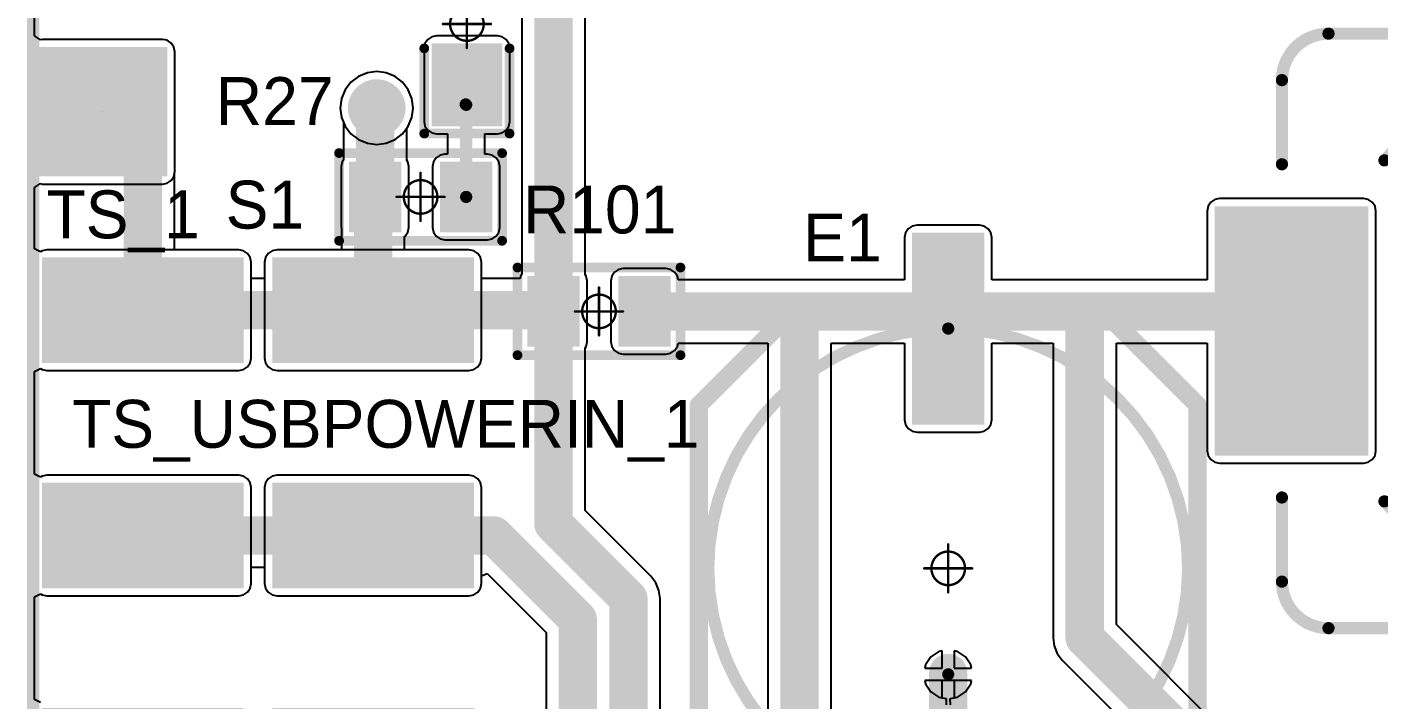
# Model space of a CAD drawing. Header units: millimetres. Extents: x 0.99 to 9.85, y 0.8 to 4.18.
# Drawn here: x 0.995 to 2.105, y 1.712 to 2.265 of the extents above; entities that cross this region are included whole.
import ezdxf

# ---------------------------------------------------------------- set-up
doc = ezdxf.new("R2010")
doc.units = ezdxf.units.MM
doc.header["$MEASUREMENT"] = 0
for name, color, linetype in [('BottomLayer', 5, 'Continuous'), ('BottomSolder', 6, 'Continuous'), ('Mechanical1', 6, 'Continuous'), ('Mechanical15', 56, 'Continuous'), ('MultiLayer', 9, 'Continuous'), ('PadHoleLayer', 156, 'Continuous'), ('TopLayer', 1, 'Continuous'), ('TopOverlay', 2, 'Continuous'), ('TopPaste', 8, 'Continuous'), ('TopSolder', 216, 'Continuous'), ('ViaHoleLayer', 16, 'Continuous')]:
    doc.layers.add(name, color=color, linetype=linetype)

# ---------------------------------------------------------------- blocks, each defined once
blk = doc.blocks.new('LED_0805G_25')
at = {"layer": 'Mechanical15'}
for points, const_width in [([(0.0138, 0, 1), (-0.0138, 0, 1)], 0.00197), ([(-0.0005, 0.0197, 1), (0.0005, 0.0197, 1)], 0.000984), ([(-0.0202, 0, 1), (-0.0192, 0, 1)], 0.000984), ([(-0.0143, 0, 1), (-0.0133, 0, 1)], 0.000984), ([(0.0133, 0, 1), (0.0143, 0, 1)], 0.000984), ([(0.0192, 0, 1), (0.0202, 0, 1)], 0.000984), ([(-0.0005, -0.0197, 1), (0.0005, -0.0197, 1)], 0.000984)]:
    blk.add_lwpolyline(points, format="xyb", close=True, dxfattribs=dict(at, const_width=const_width))
at = {"layer": 'Mechanical15', "const_width": 0.00197}
for points in [[(0, 0.0197), (0, -0.0197)], [(-0.0197, 0), (0.0197, 0)]]:
    blk.add_lwpolyline(points, dxfattribs=at)
at = {"layer": 'TopLayer', "const_width": 0.05}
blk.add_lwpolyline([(0.055, 0), (0.045, 0)], dxfattribs=at)
at = {"layer": 'TopLayer', "const_width": 0.025}
for points in [[(0.0325, 0, 1), (0.0575, 0, 1)], [(0.0425, 0, 1), (0.0675, 0, 1)]]:
    blk.add_lwpolyline(points, format="xyb", close=True, dxfattribs=at)
at = {"layer": 'TopLayer'}
blk.add_solid([(-0.08, -0.025), (-0.02, -0.025), (-0.08, 0.025), (-0.02, 0.025)], dxfattribs=at)
at = {"layer": 'TopOverlay', "const_width": 0.008}
for points in [[(-0.09, 0.035), (-0.09, -0.035)], [(-0.09, 0.035), (-0.02, 0.035)], [(0.02, 0.035), (0.105, 0.035)], [(0.09, 0.035), (0.09, -0.035)], [(0.105, 0.035), (0.105, -0.035)], [(-0.09, -0.035), (-0.02, -0.035)], [(0.02, -0.035), (0.105, -0.035)]]:
    blk.add_lwpolyline(points, dxfattribs=at)
at = {"layer": 'TopOverlay', "const_width": 0.004}
for points in [[(-0.092, 0.035, 1), (-0.088, 0.035, 1)], [(-0.092, 0.035, 1), (-0.088, 0.035, 1)], [(-0.022, 0.035, 1), (-0.018, 0.035, 1)], [(0.018, 0.035, 1), (0.022, 0.035, 1)], [(0.088, 0.035, 1), (0.092, 0.035, 1)], [(0.103, 0.035, 1), (0.107, 0.035, 1)], [(0.103, 0.035, 1), (0.107, 0.035, 1)], [(-0.092, -0.035, 1), (-0.088, -0.035, 1)], [(-0.092, -0.035, 1), (-0.088, -0.035, 1)], [(-0.022, -0.035, 1), (-0.018, -0.035, 1)], [(0.018, -0.035, 1), (0.022, -0.035, 1)], [(0.088, -0.035, 1), (0.092, -0.035, 1)], [(0.103, -0.035, 1), (0.107, -0.035, 1)], [(0.103, -0.035, 1), (0.107, -0.035, 1)]]:
    blk.add_lwpolyline(points, format="xyb", close=True, dxfattribs=at)
at = {"layer": 'TopPaste', "const_width": 0.05}
blk.add_lwpolyline([(0.055, 0), (0.045, 0)], dxfattribs=at)
at = {"layer": 'TopPaste', "const_width": 0.025}
for points in [[(0.0325, 0, 1), (0.0575, 0, 1)], [(0.0425, 0, 1), (0.0675, 0, 1)]]:
    blk.add_lwpolyline(points, format="xyb", close=True, dxfattribs=at)
at = {"layer": 'TopPaste'}
blk.add_solid([(-0.08, -0.025), (-0.02, -0.025), (-0.08, 0.025), (-0.02, 0.025)], dxfattribs=at)
at = {"layer": 'TopSolder', "const_width": 0.058}
blk.add_lwpolyline([(0.055, 0), (0.045, 0)], dxfattribs=at)
at = {"layer": 'TopSolder', "const_width": 0.029}
for points in [[(0.0305, 0, 1), (0.0595, 0, 1)], [(0.0405, 0, 1), (0.0695, 0, 1)]]:
    blk.add_lwpolyline(points, format="xyb", close=True, dxfattribs=at)
at = {"layer": 'TopSolder'}
blk.add_solid([(-0.084, -0.029), (-0.016, -0.029), (-0.084, 0.029), (-0.016, 0.029)], dxfattribs=at)
blk = doc.blocks.new('CT_10_8___C_26')
at = {"layer": 'Mechanical15'}
for points, const_width in [([(0.0138, 0, 1), (-0.0138, 0, 1)], 0.00197), ([(-0.0005, 0.0197, 1), (0.0005, 0.0197, 1)], 0.000984), ([(-0.0202, 0, 1), (-0.0192, 0, 1)], 0.000984), ([(-0.0143, 0, 1), (-0.0133, 0, 1)], 0.000984), ([(0.0133, 0, 1), (0.0143, 0, 1)], 0.000984), ([(0.0192, 0, 1), (0.0202, 0, 1)], 0.000984), ([(-0.0005, -0.0197, 1), (0.0005, -0.0197, 1)], 0.000984)]:
    blk.add_lwpolyline(points, format="xyb", close=True, dxfattribs=dict(at, const_width=const_width))
at = {"layer": 'Mechanical15', "const_width": 0.00197}
for points in [[(0, 0.0197), (0, -0.0197)], [(-0.0197, 0), (0.0197, 0)]]:
    blk.add_lwpolyline(points, dxfattribs=at)
at = {"layer": 'TopLayer', "const_width": 0.0512}
blk.add_lwpolyline([(-0.2461, 0), (-0.1476, 0)], dxfattribs=at)
at = {"layer": 'TopLayer', "const_width": 0.0256}
for points in [[(-0.2589, 0, 1), (-0.2333, 0, 1)], [(-0.1604, 0, 1), (-0.1348, 0, 1)]]:
    blk.add_lwpolyline(points, format="xyb", close=True, dxfattribs=at)
at = {"layer": 'TopLayer'}
blk.add_solid([(0.2717, 0.0256), (0.122, 0.0256), (0.2717, -0.0256), (0.122, -0.0256)], dxfattribs=at)
at = {"layer": 'TopOverlay', "const_width": 0.015}
for points in [[(-0.2047, 0.2047), (0.134, 0.2047)], [(-0.2047, 0.2047), (-0.2047, -0.2047)], [(0.134, 0.2047), (0.2047, 0.134)], [(0.2047, 0.134), (0.2047, -0.134)], [(0.2044, -0.1344), (0.134, -0.2047)], [(-0.2047, -0.2047), (0.134, -0.2047)]]:
    blk.add_lwpolyline(points, dxfattribs=at)
at = {"layer": 'TopOverlay'}
for points, const_width in [([(-0.2085, 0.2047, 1), (-0.201, 0.2047, 1)], 0.0075), ([(-0.2085, 0.2047, 1), (-0.201, 0.2047, 1)], 0.0075), ([(0.1303, 0.2047, 1), (0.1378, 0.2047, 1)], 0.0075), ([(0.1303, 0.2047, 1), (0.1378, 0.2047, 1)], 0.0075), ([(0.1969, 0, 1), (-0.1969, 0, 1)], 0.01), ([(0.201, 0.134, 1), (0.2085, 0.134, 1)], 0.0075), ([(0.201, 0.134, 1), (0.2085, 0.134, 1)], 0.0075), ([(-0.1994, 0, 1), (-0.1944, 0, 1)], 0.005), ([(0.1944, 0, 1), (0.1994, 0, 1)], 0.005), ([(0.2006, -0.1344, 1), (0.2081, -0.1344, 1)], 0.0075), ([(0.201, -0.134, 1), (0.2085, -0.134, 1)], 0.0075), ([(-0.2085, -0.2047, 1), (-0.201, -0.2047, 1)], 0.0075), ([(-0.2085, -0.2047, 1), (-0.201, -0.2047, 1)], 0.0075), ([(0.1303, -0.2047, 1), (0.1378, -0.2047, 1)], 0.0075), ([(0.1303, -0.2047, 1), (0.1378, -0.2047, 1)], 0.0075)]:
    blk.add_lwpolyline(points, format="xyb", close=True, dxfattribs=dict(at, const_width=const_width))
at = {"layer": 'TopPaste', "const_width": 0.0512}
blk.add_lwpolyline([(-0.2461, 0), (-0.1476, 0)], dxfattribs=at)
at = {"layer": 'TopPaste', "const_width": 0.0256}
for points in [[(-0.2589, 0, 1), (-0.2333, 0, 1)], [(-0.1604, 0, 1), (-0.1348, 0, 1)]]:
    blk.add_lwpolyline(points, format="xyb", close=True, dxfattribs=at)
at = {"layer": 'TopPaste'}
blk.add_solid([(0.2717, 0.0256), (0.122, 0.0256), (0.2717, -0.0256), (0.122, -0.0256)], dxfattribs=at)
at = {"layer": 'TopSolder', "const_width": 0.0592}
blk.add_lwpolyline([(-0.2461, 0), (-0.1476, 0)], dxfattribs=at)
at = {"layer": 'TopSolder', "const_width": 0.0296}
for points in [[(-0.2609, 0, 1), (-0.2313, 0, 1)], [(-0.1624, 0, 1), (-0.1328, 0, 1)]]:
    blk.add_lwpolyline(points, format="xyb", close=True, dxfattribs=at)
at = {"layer": 'TopSolder'}
blk.add_solid([(0.2757, 0.0296), (0.118, 0.0296), (0.2757, -0.0296), (0.118, -0.0296)], dxfattribs=at)
blk = doc.blocks.new('CDRH129_30')
at = {"layer": 'TopLayer'}
for points in [[(-0.1772, -0.0984), (-0.1772, 0.0984), (-0.2953, -0.0984), (-0.2953, 0.0984)], [(0.2953, -0.0984), (0.2953, 0.0984), (0.1772, -0.0984), (0.1772, 0.0984)]]:
    blk.add_solid(points, dxfattribs=at)
at = {"layer": 'TopOverlay', "const_width": 0.01}
for points in [[(-0.2441, 0.2059, -0.414214), (-0.2059, 0.2441)], [(0.2059, 0.2441, -0.414214), (0.2441, 0.2059)], [(-0.16, 0.14, -0.453767), (0.16, 0.14)], [(-0.1, 0, -1), (-0.06, 0)], [(-0.06, 0, -1), (-0.02, 0)], [(-0.02, 0, -1), (0.02, 0)], [(0.02, 0, -1), (0.06, 0)], [(0.06, 0, -1), (0.1, 0)], [(0.16, -0.14, -0.453767), (-0.16, -0.14)], [(-0.2059, -0.2441, -0.414214), (-0.2441, -0.2059)], [(0.2441, -0.2059, -0.414214), (0.2059, -0.2441)]]:
    blk.add_lwpolyline(points, format="xyb", dxfattribs=at)
for points in [[(-0.2059, 0.2441), (0.2059, 0.2441)], [(-0.2441, 0.1368), (-0.2441, 0.2059)], [(0.2441, 0.1368), (0.2441, 0.2059)], [(-0.15, 0), (-0.1, 0)], [(0.1, 0), (0.15, 0)], [(-0.2441, -0.2059), (-0.2441, -0.1368)], [(0.2441, -0.2059), (0.2441, -0.1368)], [(-0.2059, -0.2441), (0.2059, -0.2441)]]:
    blk.add_lwpolyline(points, dxfattribs=at)
at = {"layer": 'TopOverlay', "const_width": 0.005}
for points in [[(-0.2084, 0.2441, 1), (-0.2034, 0.2441, 1)], [(-0.2084, 0.2441, 1), (-0.2034, 0.2441, 1)], [(0.2034, 0.2441, 1), (0.2084, 0.2441, 1)], [(0.2034, 0.2441, 1), (0.2084, 0.2441, 1)], [(-0.2466, 0.2059, 1), (-0.2416, 0.2059, 1)], [(-0.2466, 0.2059, 1), (-0.2416, 0.2059, 1)], [(0.2416, 0.2059, 1), (0.2466, 0.2059, 1)], [(0.2416, 0.2059, 1), (0.2466, 0.2059, 1)], [(-0.1625, 0.14, 1), (-0.1575, 0.14, 1)], [(0.1575, 0.14, 1), (0.1625, 0.14, 1)], [(-0.2466, 0.1368, 1), (-0.2416, 0.1368, 1)], [(0.2416, 0.1368, 1), (0.2466, 0.1368, 1)], [(-0.1525, 0, 1), (-0.1475, 0, 1)], [(-0.1025, 0, 1), (-0.0975, 0, 1)], [(-0.1025, 0, 1), (-0.0975, 0, 1)], [(-0.0625, 0, 1), (-0.0575, 0, 1)], [(-0.0625, 0, 1), (-0.0575, 0, 1)], [(-0.0225, 0, 1), (-0.0175, 0, 1)], [(-0.0225, 0, 1), (-0.0175, 0, 1)], [(0.0175, 0, 1), (0.0225, 0, 1)], [(0.0175, 0, 1), (0.0225, 0, 1)], [(0.0575, 0, 1), (0.0625, 0, 1)], [(0.0575, 0, 1), (0.0625, 0, 1)], [(0.0975, 0, 1), (0.1025, 0, 1)], [(0.0975, 0, 1), (0.1025, 0, 1)], [(0.1475, 0, 1), (0.1525, 0, 1)], [(-0.2466, -0.1368, 1), (-0.2416, -0.1368, 1)], [(0.2416, -0.1368, 1), (0.2466, -0.1368, 1)], [(-0.1625, -0.14, 1), (-0.1575, -0.14, 1)], [(0.1575, -0.14, 1), (0.1625, -0.14, 1)], [(-0.2466, -0.2059, 1), (-0.2416, -0.2059, 1)], [(-0.2466, -0.2059, 1), (-0.2416, -0.2059, 1)], [(0.2416, -0.2059, 1), (0.2466, -0.2059, 1)], [(0.2416, -0.2059, 1), (0.2466, -0.2059, 1)], [(-0.2084, -0.2441, 1), (-0.2034, -0.2441, 1)], [(-0.2084, -0.2441, 1), (-0.2034, -0.2441, 1)], [(0.2034, -0.2441, 1), (0.2084, -0.2441, 1)], [(0.2034, -0.2441, 1), (0.2084, -0.2441, 1)]]:
    blk.add_lwpolyline(points, format="xyb", close=True, dxfattribs=at)
at = {"layer": 'TopPaste'}
for points in [[(-0.1772, -0.0984), (-0.1772, 0.0984), (-0.2953, -0.0984), (-0.2953, 0.0984)], [(0.2953, -0.0984), (0.2953, 0.0984), (0.1772, -0.0984), (0.1772, 0.0984)]]:
    blk.add_solid(points, dxfattribs=at)
at = {"layer": 'TopSolder'}
for points in [[(-0.1732, -0.1024), (-0.1732, 0.1024), (-0.2993, -0.1024), (-0.2993, 0.1024)], [(0.2993, -0.1024), (0.2993, 0.1024), (0.1732, -0.1024), (0.1732, 0.1024)]]:
    blk.add_solid(points, dxfattribs=at)
blk = doc.blocks.new('R_0805_L_42')
at = {"layer": 'Mechanical15'}
for points, const_width in [([(0.0138, 0, 1), (-0.0138, 0, 1)], 0.00197), ([(-0.0005, 0.0197, 1), (0.0005, 0.0197, 1)], 0.000984), ([(-0.0202, 0, 1), (-0.0192, 0, 1)], 0.000984), ([(-0.0143, 0, 1), (-0.0133, 0, 1)], 0.000984), ([(0.0133, 0, 1), (0.0143, 0, 1)], 0.000984), ([(0.0192, 0, 1), (0.0202, 0, 1)], 0.000984), ([(-0.0005, -0.0197, 1), (0.0005, -0.0197, 1)], 0.000984)]:
    blk.add_lwpolyline(points, format="xyb", close=True, dxfattribs=dict(at, const_width=const_width))
at = {"layer": 'Mechanical15', "const_width": 0.00197}
for points in [[(0, -0.0197), (0, 0.0197)], [(-0.0197, 0), (0.0197, 0)]]:
    blk.add_lwpolyline(points, dxfattribs=at)
at = {"layer": 'TopLayer'}
for points in [[(-0.0199, -0.025), (-0.0199, 0.025), (-0.0549, -0.025), (-0.0549, 0.025)], [(0.0549, -0.025), (0.0549, 0.025), (0.0199, -0.025), (0.0199, 0.025)]]:
    blk.add_solid(points, dxfattribs=at)
at = {"layer": 'TopOverlay', "const_width": 0.008}
for points in [[(-0.0669, 0.036), (0.0669, 0.036)], [(-0.0669, -0.036), (-0.0669, 0.036)], [(0.0669, -0.036), (0.0669, 0.036)], [(-0.0669, -0.036), (0.0669, -0.036)]]:
    blk.add_lwpolyline(points, dxfattribs=at)
at = {"layer": 'TopOverlay', "const_width": 0.004}
for points in [[(-0.0689, 0.036, 1), (-0.0649, 0.036, 1)], [(-0.0689, 0.036, 1), (-0.0649, 0.036, 1)], [(0.0649, 0.036, 1), (0.0689, 0.036, 1)], [(0.0649, 0.036, 1), (0.0689, 0.036, 1)], [(-0.0689, -0.036, 1), (-0.0649, -0.036, 1)], [(-0.0689, -0.036, 1), (-0.0649, -0.036, 1)], [(0.0649, -0.036, 1), (0.0689, -0.036, 1)], [(0.0649, -0.036, 1), (0.0689, -0.036, 1)]]:
    blk.add_lwpolyline(points, format="xyb", close=True, dxfattribs=at)
at = {"layer": 'TopPaste'}
for points in [[(-0.0199, -0.025), (-0.0199, 0.025), (-0.0549, -0.025), (-0.0549, 0.025)], [(0.0549, -0.025), (0.0549, 0.025), (0.0199, -0.025), (0.0199, 0.025)]]:
    blk.add_solid(points, dxfattribs=at)
at = {"layer": 'TopSolder'}
for points in [[(-0.0159, -0.029), (-0.0159, 0.029), (-0.0589, -0.029), (-0.0589, 0.029)], [(0.0589, -0.029), (0.0589, 0.029), (0.0159, -0.029), (0.0159, 0.029)]]:
    blk.add_solid(points, dxfattribs=at)
blk = doc.blocks.new('____6_3__64')
at = {"layer": 'BottomLayer'}
for points in [[(-0.0787, -0.0394), (0.0787, -0.0394), (-0.0787, 0.0394), (0.0787, 0.0394)], [(0.1102, -0.0394), (0.2677, -0.0394), (0.1102, 0.0394), (0.2677, 0.0394)], [(-0.0787, -0.2244), (0.0787, -0.2244), (-0.0787, -0.1457), (0.0787, -0.1457)], [(0.1102, -0.2244), (0.2677, -0.2244), (0.1102, -0.1457), (0.2677, -0.1457)], [(-0.0787, -0.4094), (0.0787, -0.4094), (-0.0787, -0.3307), (0.0787, -0.3307)], [(0.1102, -0.4094), (0.2677, -0.4094), (0.1102, -0.3307), (0.2677, -0.3307)]]:
    blk.add_solid(points, dxfattribs=at)
at = {"layer": 'BottomSolder'}
for points in [[(-0.0827, -0.0434), (0.0827, -0.0434), (-0.0827, 0.0434), (0.0827, 0.0434)], [(0.1062, -0.0434), (0.2717, -0.0434), (0.1062, 0.0434), (0.2717, 0.0434)], [(-0.0827, -0.2284), (0.0827, -0.2284), (-0.0827, -0.1417), (0.0827, -0.1417)], [(0.1062, -0.2284), (0.2717, -0.2284), (0.1062, -0.1417), (0.2717, -0.1417)], [(-0.0827, -0.4134), (0.0827, -0.4134), (-0.0827, -0.3267), (0.0827, -0.3267)], [(0.1062, -0.4134), (0.2717, -0.4134), (0.1062, -0.3267), (0.2717, -0.3267)]]:
    blk.add_solid(points, dxfattribs=at)
at = {"layer": 'MultiLayer'}
for points in [[(-0.0787, -0.0394), (0.0787, -0.0394), (-0.0787, 0.0394), (0.0787, 0.0394)], [(0.1102, -0.0394), (0.2677, -0.0394), (0.1102, 0.0394), (0.2677, 0.0394)], [(-0.0787, -0.2244), (0.0787, -0.2244), (-0.0787, -0.1457), (0.0787, -0.1457)], [(0.1102, -0.2244), (0.2677, -0.2244), (0.1102, -0.1457), (0.2677, -0.1457)], [(-0.0787, -0.4094), (0.0787, -0.4094), (-0.0787, -0.3307), (0.0787, -0.3307)], [(0.1102, -0.4094), (0.2677, -0.4094), (0.1102, -0.3307), (0.2677, -0.3307)]]:
    blk.add_solid(points, dxfattribs=at)
at = {"layer": 'PadHoleLayer', "const_width": 0.00984}
for points in [[(0.0443, -0.0148), (-0.0443, -0.0148), (-0.0443, 0.0148), (0.0443, 0.0148)], [(0.2333, -0.0148), (0.1447, -0.0148), (0.1447, 0.0148), (0.2333, 0.0148)], [(0.0443, -0.1998), (-0.0443, -0.1998), (-0.0443, -0.1703), (0.0443, -0.1703)], [(0.2333, -0.1998), (0.1447, -0.1998), (0.1447, -0.1703), (0.2333, -0.1703)], [(0.0443, -0.3848), (-0.0443, -0.3848), (-0.0443, -0.3553), (0.0443, -0.3553)], [(0.2333, -0.3848), (0.1447, -0.3848), (0.1447, -0.3553), (0.2333, -0.3553)]]:
    blk.add_lwpolyline(points, close=True, dxfattribs=at)
at = {"layer": 'TopLayer'}
for points in [[(-0.0787, -0.0394), (0.0787, -0.0394), (-0.0787, 0.0394), (0.0787, 0.0394)], [(0.1102, -0.0394), (0.2677, -0.0394), (0.1102, 0.0394), (0.2677, 0.0394)], [(-0.0787, -0.2244), (0.0787, -0.2244), (-0.0787, -0.1457), (0.0787, -0.1457)], [(0.1102, -0.2244), (0.2677, -0.2244), (0.1102, -0.1457), (0.2677, -0.1457)], [(-0.0787, -0.4094), (0.0787, -0.4094), (-0.0787, -0.3307), (0.0787, -0.3307)], [(0.1102, -0.4094), (0.2677, -0.4094), (0.1102, -0.3307), (0.2677, -0.3307)]]:
    blk.add_solid(points, dxfattribs=at)
at = {"layer": 'TopSolder'}
for points in [[(-0.0827, -0.0434), (0.0827, -0.0434), (-0.0827, 0.0434), (0.0827, 0.0434)], [(0.1062, -0.0434), (0.2717, -0.0434), (0.1062, 0.0434), (0.2717, 0.0434)], [(-0.0827, -0.2284), (0.0827, -0.2284), (-0.0827, -0.1417), (0.0827, -0.1417)], [(0.1062, -0.2284), (0.2717, -0.2284), (0.1062, -0.1417), (0.2717, -0.1417)], [(-0.0827, -0.4134), (0.0827, -0.4134), (-0.0827, -0.3267), (0.0827, -0.3267)], [(0.1062, -0.4134), (0.2717, -0.4134), (0.1062, -0.3267), (0.2717, -0.3267)]]:
    blk.add_solid(points, dxfattribs=at)
blk = doc.blocks.new('R_0805_L_107')
at = {"layer": 'Mechanical15'}
for points, const_width in [([(0.0138, 0, 1), (-0.0138, 0, 1)], 0.00197), ([(-0.0005, 0.0197, 1), (0.0005, 0.0197, 1)], 0.000984), ([(-0.0202, 0, 1), (-0.0192, 0, 1)], 0.000984), ([(-0.0143, 0, 1), (-0.0133, 0, 1)], 0.000984), ([(0.0133, 0, 1), (0.0143, 0, 1)], 0.000984), ([(0.0192, 0, 1), (0.0202, 0, 1)], 0.000984), ([(-0.0005, -0.0197, 1), (0.0005, -0.0197, 1)], 0.000984)]:
    blk.add_lwpolyline(points, format="xyb", close=True, dxfattribs=dict(at, const_width=const_width))
at = {"layer": 'Mechanical15', "const_width": 0.00197}
for points in [[(0, 0.0197), (0, -0.0197)], [(0.0197, 0), (-0.0197, 0)]]:
    blk.add_lwpolyline(points, dxfattribs=at)
at = {"layer": 'TopLayer'}
for points in [[(-0.0199, -0.025), (-0.0199, 0.025), (-0.0549, -0.025), (-0.0549, 0.025)], [(0.0549, -0.025), (0.0549, 0.025), (0.0199, -0.025), (0.0199, 0.025)]]:
    blk.add_solid(points, dxfattribs=at)
at = {"layer": 'TopOverlay', "const_width": 0.008}
for points in [[(0.0669, 0.036), (-0.0669, 0.036)], [(-0.0669, 0.036), (-0.0669, -0.036)], [(0.0669, 0.036), (0.0669, -0.036)], [(0.0669, -0.036), (-0.0669, -0.036)]]:
    blk.add_lwpolyline(points, dxfattribs=at)
at = {"layer": 'TopOverlay', "const_width": 0.004}
for points in [[(-0.0689, 0.036, 1), (-0.0649, 0.036, 1)], [(-0.0689, 0.036, 1), (-0.0649, 0.036, 1)], [(0.0649, 0.036, 1), (0.0689, 0.036, 1)], [(0.0649, 0.036, 1), (0.0689, 0.036, 1)], [(-0.0689, -0.036, 1), (-0.0649, -0.036, 1)], [(-0.0689, -0.036, 1), (-0.0649, -0.036, 1)], [(0.0649, -0.036, 1), (0.0689, -0.036, 1)], [(0.0649, -0.036, 1), (0.0689, -0.036, 1)]]:
    blk.add_lwpolyline(points, format="xyb", close=True, dxfattribs=at)
at = {"layer": 'TopPaste'}
for points in [[(-0.0199, -0.025), (-0.0199, 0.025), (-0.0549, -0.025), (-0.0549, 0.025)], [(0.0549, -0.025), (0.0549, 0.025), (0.0199, -0.025), (0.0199, 0.025)]]:
    blk.add_solid(points, dxfattribs=at)
at = {"layer": 'TopSolder'}
for points in [[(-0.0159, -0.029), (-0.0159, 0.029), (-0.0589, -0.029), (-0.0589, 0.029)], [(0.0589, -0.029), (0.0589, 0.029), (0.0159, -0.029), (0.0159, 0.029)]]:
    blk.add_solid(points, dxfattribs=at)
blk = doc.blocks.new('TP_______113')
at = {"layer": 'BottomLayer', "const_width": 0.0197}
blk.add_lwpolyline([(-0.0098, 0, 1), (0.0098, 0, 1)], format="xyb", close=True, dxfattribs=at)
at = {"layer": 'BottomSolder', "const_width": 0.0237}
blk.add_lwpolyline([(-0.0118, 0, 1), (0.0118, 0, 1)], format="xyb", close=True, dxfattribs=at)
at = {"layer": 'MultiLayer', "const_width": 0.0197}
blk.add_lwpolyline([(-0.0098, 0, 1), (0.0098, 0, 1)], format="xyb", close=True, dxfattribs=at)
at = {"layer": 'TopLayer', "const_width": 0.0197}
blk.add_lwpolyline([(-0.0098, 0, 1), (0.0098, 0, 1)], format="xyb", close=True, dxfattribs=at)
at = {"layer": 'TopSolder', "const_width": 0.0237}
blk.add_lwpolyline([(-0.0118, 0, 1), (0.0118, 0, 1)], format="xyb", close=True, dxfattribs=at)
blk = doc.blocks.new('TP_RECTANGLE_120')
at = {"layer": 'BottomLayer'}
blk.add_solid([(-0.0492, -0.0492), (0.0492, -0.0492), (-0.0492, 0.0492), (0.0492, 0.0492)], dxfattribs=at)
at = {"layer": 'BottomSolder'}
blk.add_solid([(-0.0532, -0.0532), (0.0532, -0.0532), (-0.0532, 0.0532), (0.0532, 0.0532)], dxfattribs=at)
at = {"layer": 'MultiLayer'}
blk.add_solid([(-0.0492, -0.0492), (0.0492, -0.0492), (-0.0492, 0.0492), (0.0492, 0.0492)], dxfattribs=at)
at = {"layer": 'PadHoleLayer'}
blk.add_lwpolyline([(0, 0), (0, 0), (0, 0), (0, 0)], close=True, dxfattribs=at)
at = {"layer": 'TopLayer'}
blk.add_solid([(-0.0492, -0.0492), (0.0492, -0.0492), (-0.0492, 0.0492), (0.0492, 0.0492)], dxfattribs=at)
at = {"layer": 'TopSolder'}
blk.add_solid([(-0.0532, -0.0532), (0.0532, -0.0532), (-0.0532, 0.0532), (0.0532, 0.0532)], dxfattribs=at)

msp = doc.modelspace()

# ---------------------------------------------------------------- linework, layer by layer
at = {"layer": 'BottomLayer'}
for p, q in [((1.001, 2.2573), (1.001, 2.2866)), ((1.006, 2.2541), (1.001, 2.2573)), ((1.0078, 2.2544), (1.006, 2.2541)), ((1.1062, 2.2544), (1.0078, 2.2544)), ((1.1101, 2.2536), (1.1062, 2.2544)), ((1.1134, 2.2514), (1.1101, 2.2536)), ((1.1156, 2.2481), (1.1134, 2.2514)), ((1.1164, 2.2442), (1.1156, 2.2481)), ((1.1164, 2.1458), (1.1164, 2.2442)), ((1.2608, 2.2192), (1.2561, 2.213)), ((1.267, 2.2239), (1.2608, 2.2192)), ((1.2743, 2.2269), (1.267, 2.2239)), ((1.282, 2.2279), (1.2743, 2.2269)), ((1.2897, 2.2269), (1.282, 2.2279)), ((1.297, 2.2239), (1.2897, 2.2269)), ((1.3032, 2.2192), (1.297, 2.2239)), ((1.3079, 2.213), (1.3032, 2.2192)), ((1.2561, 2.213), (1.2531, 2.2057)), ((1.3109, 2.2057), (1.3079, 2.213)), ((1.2531, 2.2057), (1.2521, 2.198)), ((1.2521, 2.198), (1.2531, 2.1903)), ((1.3119, 2.198), (1.3109, 2.2057)), ((1.3109, 2.1903), (1.3119, 2.198)), ((1.2531, 2.1903), (1.2561, 2.183)), ((1.3079, 2.183), (1.3109, 2.1903)), ((1.2561, 2.183), (1.2608, 2.1768)), ((1.2608, 2.1768), (1.267, 2.1721)), ((1.297, 2.1721), (1.3032, 2.1768)), ((1.3032, 2.1768), (1.3079, 2.183)), ((1.267, 2.1721), (1.2743, 2.1691)), ((1.2743, 2.1691), (1.282, 2.1681)), ((1.282, 2.1681), (1.2897, 2.1691)), ((1.2897, 2.1691), (1.297, 2.1721)), ((1.1134, 2.1386), (1.1156, 2.1419)), ((1.1156, 2.1419), (1.1164, 2.1458)), ((1.001, 2.1327), (1.006, 2.1359)), ((1.001, 2.0824), (1.001, 2.1327)), ((1.006, 2.1359), (1.0078, 2.1356)), ((1.0078, 2.1356), (1.1062, 2.1356)), ((1.1062, 2.1356), (1.1101, 2.1364)), ((1.1101, 2.1364), (1.1134, 2.1386)), ((1.006, 2.0799), (1.001, 2.0824)), ((1.0074, 2.0808), (1.006, 2.0799)), ((1.0113, 2.0816), (1.0074, 2.0808)), ((1.1687, 2.0816), (1.0113, 2.0816)), ((1.1726, 2.0808), (1.1687, 2.0816)), ((1.1759, 2.0786), (1.1726, 2.0808)), ((1.1782, 2.0753), (1.1759, 2.0786)), ((1.1789, 2.0714), (1.1782, 2.0753)), ((1.1908, 2.0753), (1.19, 2.0714)), ((1.193, 2.0786), (1.1908, 2.0753)), ((1.1963, 2.0808), (1.193, 2.0786)), ((1.2002, 2.0816), (1.1963, 2.0808)), ((1.3577, 2.0816), (1.2002, 2.0816)), ((1.3616, 2.0808), (1.3577, 2.0816)), ((1.3649, 2.0786), (1.3616, 2.0808)), ((1.3671, 2.0753), (1.3649, 2.0786)), ((1.3679, 2.0714), (1.3671, 2.0753)), ((1.1789, 1.9927), (1.1789, 2.0714)), ((1.19, 2.0714), (1.19, 1.9927)), ((1.3679, 1.9927), (1.3679, 2.0714)), ((1.1759, 1.9855), (1.1782, 1.9888)), ((1.1782, 1.9888), (1.1789, 1.9927)), ((1.19, 1.9927), (1.1908, 1.9888)), ((1.1908, 1.9888), (1.193, 1.9855)), ((1.3649, 1.9855), (1.3671, 1.9888)), ((1.3671, 1.9888), (1.3679, 1.9927)), ((1.001, 1.9817), (1.006, 1.9842)), ((1.001, 1.8973), (1.001, 1.9817)), ((1.006, 1.9842), (1.0074, 1.9832)), ((1.0074, 1.9832), (1.0113, 1.9825)), ((1.0113, 1.9825), (1.1687, 1.9825)), ((1.1687, 1.9825), (1.1726, 1.9832)), ((1.1726, 1.9832), (1.1759, 1.9855)), ((1.193, 1.9855), (1.1963, 1.9832)), ((1.1963, 1.9832), (1.2002, 1.9825)), ((1.2002, 1.9825), (1.3577, 1.9825)), ((1.3577, 1.9825), (1.3616, 1.9832)), ((1.3616, 1.9832), (1.3649, 1.9855)), ((1.006, 1.8949), (1.001, 1.8973)), ((1.0074, 1.8958), (1.006, 1.8949)), ((1.0113, 1.8966), (1.0074, 1.8958)), ((1.1687, 1.8966), (1.0113, 1.8966)), ((1.1726, 1.8958), (1.1687, 1.8966)), ((1.1759, 1.8936), (1.1726, 1.8958)), ((1.1782, 1.8903), (1.1759, 1.8936)), ((1.1789, 1.8864), (1.1782, 1.8903)), ((1.1789, 1.8076), (1.1789, 1.8864)), ((1.1908, 1.8903), (1.19, 1.8864)), ((1.19, 1.8864), (1.19, 1.8076)), ((1.193, 1.8936), (1.1908, 1.8903)), ((1.1963, 1.8958), (1.193, 1.8936)), ((1.2002, 1.8966), (1.1963, 1.8958)), ((1.3577, 1.8966), (1.2002, 1.8966)), ((1.3616, 1.8958), (1.3577, 1.8966)), ((1.3649, 1.8936), (1.3616, 1.8958)), ((1.3671, 1.8903), (1.3649, 1.8936)), ((1.3679, 1.8864), (1.3671, 1.8903)), ((1.3679, 1.8076), (1.3679, 1.8864)), ((1.001, 1.7967), (1.006, 1.7991)), ((1.006, 1.7991), (1.0074, 1.7982)), ((1.0074, 1.7982), (1.0113, 1.7974)), ((1.0113, 1.7974), (1.1687, 1.7974)), ((1.1687, 1.7974), (1.1726, 1.7982)), ((1.1726, 1.7982), (1.1759, 1.8004)), ((1.1759, 1.8004), (1.1782, 1.8037)), ((1.1782, 1.8037), (1.1789, 1.8076)), ((1.19, 1.8076), (1.1908, 1.8037)), ((1.1908, 1.8037), (1.193, 1.8004)), ((1.193, 1.8004), (1.1963, 1.7982)), ((1.1963, 1.7982), (1.2002, 1.7974)), ((1.2002, 1.7974), (1.3577, 1.7974)), ((1.3577, 1.7974), (1.3616, 1.7982)), ((1.3616, 1.7982), (1.3649, 1.8004)), ((1.3649, 1.8004), (1.3671, 1.8037)), ((1.3671, 1.8037), (1.3679, 1.8076)), ((1.001, 1.7123), (1.001, 1.7967)), ((1.7367, 1.7473), (1.7323, 1.7407)), ((1.7433, 1.7517), (1.7367, 1.7473)), ((1.746, 1.7522), (1.7433, 1.7517)), ((1.746, 1.738), (1.746, 1.7522)), ((1.7587, 1.7517), (1.756, 1.7522)), ((1.756, 1.7522), (1.756, 1.738)), ((1.7653, 1.7473), (1.7587, 1.7517)), ((1.7697, 1.7407), (1.7653, 1.7473)), ((1.7323, 1.7407), (1.7318, 1.738)), ((1.7318, 1.738), (1.746, 1.738)), ((1.756, 1.738), (1.7702, 1.738)), ((1.7702, 1.738), (1.7697, 1.7407)), ((1.746, 1.728), (1.7318, 1.728)), ((1.7318, 1.728), (1.7323, 1.7253)), ((1.7323, 1.7253), (1.7367, 1.7187)), ((1.746, 1.7138), (1.746, 1.728)), ((1.7702, 1.728), (1.756, 1.728)), ((1.756, 1.728), (1.756, 1.7138)), ((1.7653, 1.7187), (1.7697, 1.7253)), ((1.7697, 1.7253), (1.7702, 1.728)), ((1.006, 1.7098), (1.001, 1.7123)), ((1.7367, 1.7187), (1.7433, 1.7143)), ((1.7433, 1.7143), (1.746, 1.7138)), ((1.756, 1.7138), (1.7587, 1.7143)), ((1.7587, 1.7143), (1.7653, 1.7187))]:
    msp.add_line(p, q, dxfattribs=at)
at = {"layer": 'BottomLayer', "const_width": 0.00984}
msp.add_lwpolyline([(1.7461, 1.733, 1), (1.7559, 1.733, 1)], format="xyb", close=True, dxfattribs=at)
at = {"layer": 'BottomSolder', "const_width": 0.0138}
msp.add_lwpolyline([(1.7441, 1.733, 1), (1.7579, 1.733, 1)], format="xyb", close=True, dxfattribs=at)
at = {"layer": 'Mechanical1', "const_width": 0.01}
msp.add_lwpolyline([(1, 0.8034), (1, 3.9528)], dxfattribs=at)
at = {"layer": 'MultiLayer', "const_width": 0.00984}
msp.add_lwpolyline([(1.7461, 1.733, 1), (1.7559, 1.733, 1)], format="xyb", close=True, dxfattribs=at)
at = {"layer": 'TopLayer'}
for p, q in [((1.401, 2.3835), (1.401, 2.0613)), ((1.453, 2.0613), (1.453, 2.3779)), ((1.001, 2.2573), (1.001, 2.2866)), ((1.006, 2.2541), (1.001, 2.2573)), ((1.0078, 2.2544), (1.006, 2.2541)), ((1.1062, 2.2544), (1.0078, 2.2544)), ((1.1101, 2.2536), (1.1062, 2.2544)), ((1.1134, 2.2514), (1.1101, 2.2536)), ((1.3238, 2.2542), (1.3216, 2.2509)), ((1.3271, 2.2564), (1.3238, 2.2542)), ((1.331, 2.2572), (1.3271, 2.2564)), ((1.381, 2.2572), (1.331, 2.2572)), ((1.3849, 2.2564), (1.381, 2.2572)), ((1.3882, 2.2542), (1.3849, 2.2564)), ((1.3904, 2.2509), (1.3882, 2.2542)), ((1.1156, 2.2481), (1.1134, 2.2514)), ((1.1164, 2.2442), (1.1156, 2.2481)), ((1.1164, 2.1458), (1.1164, 2.2442)), ((1.3216, 2.2509), (1.3208, 2.247)), ((1.3208, 2.247), (1.3208, 2.187)), ((1.3912, 2.247), (1.3904, 2.2509)), ((1.3912, 2.187), (1.3912, 2.247)), ((1.2608, 2.2192), (1.2561, 2.213)), ((1.267, 2.2239), (1.2608, 2.2192)), ((1.2743, 2.2269), (1.267, 2.2239)), ((1.282, 2.2279), (1.2743, 2.2269)), ((1.2897, 2.2269), (1.282, 2.2279)), ((1.297, 2.2239), (1.2897, 2.2269)), ((1.3032, 2.2192), (1.297, 2.2239)), ((1.3079, 2.213), (1.3032, 2.2192)), ((1.2561, 2.213), (1.2531, 2.2057)), ((1.3109, 2.2057), (1.3079, 2.213)), ((1.2531, 2.2057), (1.2521, 2.198)), ((1.2521, 2.198), (1.2531, 2.1903)), ((1.3119, 2.198), (1.3109, 2.2057)), ((1.3109, 2.1903), (1.3119, 2.198)), ((1.2531, 2.1903), (1.2546, 2.1865)), ((1.2546, 2.1865), (1.2546, 2.1553)), ((1.3079, 2.183), (1.3109, 2.1903)), ((1.3208, 2.187), (1.3216, 2.1831)), ((1.3904, 2.1831), (1.3912, 2.187)), ((1.3066, 2.1813), (1.3079, 2.183)), ((1.3066, 2.1553), (1.3066, 2.1813)), ((1.3216, 2.1831), (1.3238, 2.1798)), ((1.3238, 2.1798), (1.3271, 2.1776)), ((1.3271, 2.1776), (1.331, 2.1768)), ((1.331, 2.1768), (1.3401, 2.1768)), ((1.3401, 2.1768), (1.3401, 2.1602)), ((1.3707, 2.1602), (1.3707, 2.1768)), ((1.3707, 2.1768), (1.381, 2.1768)), ((1.381, 2.1768), (1.3849, 2.1776)), ((1.3849, 2.1776), (1.3882, 2.1798)), ((1.3882, 2.1798), (1.3904, 2.1831)), ((1.2537, 2.1539), (1.2529, 2.15)), ((1.2546, 2.1553), (1.2537, 2.1539)), ((1.3075, 2.1539), (1.3066, 2.1553)), ((1.3083, 2.15), (1.3075, 2.1539)), ((1.3285, 2.1539), (1.3277, 2.15)), ((1.3307, 2.1572), (1.3285, 2.1539)), ((1.334, 2.1594), (1.3307, 2.1572)), ((1.3379, 2.1602), (1.334, 2.1594)), ((1.3401, 2.1602), (1.3379, 2.1602)), ((1.3729, 2.1602), (1.3707, 2.1602)), ((1.3768, 2.1594), (1.3729, 2.1602)), ((1.3801, 2.1572), (1.3768, 2.1594)), ((1.3823, 2.1539), (1.3801, 2.1572)), ((1.3831, 2.15), (1.3823, 2.1539)), ((1.116, 2.1436), (1.1164, 2.1458)), ((1.116, 2.0816), (1.116, 2.1436)), ((1.2529, 2.15), (1.2529, 2.1)), ((1.3083, 2.1), (1.3083, 2.15)), ((1.3277, 2.15), (1.3277, 2.1)), ((1.3831, 2.1), (1.3831, 2.15)), ((1.9665, 2.1206), (1.9643, 2.1173)), ((1.9698, 2.1228), (1.9665, 2.1206)), ((1.9737, 2.1236), (1.9698, 2.1228)), ((2.0918, 2.1236), (1.9737, 2.1236)), ((2.0957, 2.1228), (2.0918, 2.1236)), ((2.099, 2.1206), (2.0957, 2.1228)), ((2.1013, 2.1173), (2.099, 2.1206)), ((1.9643, 2.1173), (1.9635, 2.1134)), ((1.9635, 2.1134), (1.9635, 2.057)), ((2.102, 2.1134), (2.1013, 2.1173)), ((2.102, 1.9166), (2.102, 2.1134)), ((1.2529, 2.1), (1.253, 2.0995)), ((1.253, 2.0995), (1.253, 2.0816)), ((1.3075, 2.0961), (1.3083, 2.1)), ((1.3277, 2.1), (1.3285, 2.0961)), ((1.3823, 2.0961), (1.3831, 2.1)), ((1.7182, 2.0989), (1.716, 2.0956)), ((1.7215, 2.1011), (1.7182, 2.0989)), ((1.7254, 2.1018), (1.7215, 2.1011)), ((1.7766, 2.1018), (1.7254, 2.1018)), ((1.7805, 2.1011), (1.7766, 2.1018)), ((1.7838, 2.0989), (1.7805, 2.1011)), ((1.786, 2.0956), (1.7838, 2.0989)), ((1.3049, 2.0925), (1.3053, 2.0928)), ((1.3049, 2.0816), (1.3049, 2.0925)), ((1.3053, 2.0928), (1.3075, 2.0961)), ((1.3285, 2.0961), (1.3307, 2.0928)), ((1.3307, 2.0928), (1.334, 2.0906)), ((1.334, 2.0906), (1.3379, 2.0898)), ((1.3379, 2.0898), (1.3729, 2.0898)), ((1.3729, 2.0898), (1.3768, 2.0906)), ((1.3768, 2.0906), (1.3801, 2.0928)), ((1.3801, 2.0928), (1.3823, 2.0961)), ((1.716, 2.0956), (1.7152, 2.0917)), ((1.7152, 2.0917), (1.7152, 2.057)), ((1.7868, 2.0917), (1.786, 2.0956)), ((1.7868, 2.057), (1.7868, 2.0917)), ((1.1687, 2.0816), (1.116, 2.0816)), ((1.1726, 2.0808), (1.1687, 2.0816)), ((1.1759, 2.0786), (1.1726, 2.0808)), ((1.1782, 2.0753), (1.1759, 2.0786)), ((1.1789, 2.0714), (1.1782, 2.0753)), ((1.1908, 2.0753), (1.19, 2.0714)), ((1.193, 2.0786), (1.1908, 2.0753)), ((1.1963, 2.0808), (1.193, 2.0786)), ((1.2002, 2.0816), (1.1963, 2.0808)), ((1.253, 2.0816), (1.2002, 2.0816)), ((1.3577, 2.0816), (1.3049, 2.0816)), ((1.3616, 2.0808), (1.3577, 2.0816)), ((1.3649, 2.0786), (1.3616, 2.0808)), ((1.3671, 2.0753), (1.3649, 2.0786)), ((1.3679, 2.0714), (1.3671, 2.0753)), ((1.1789, 2.058), (1.1789, 2.0714)), ((1.19, 2.0714), (1.19, 2.058)), ((1.3679, 2.058), (1.3679, 2.0714)), ((1.4804, 2.0654), (1.4771, 2.0632)), ((1.4843, 2.0662), (1.4804, 2.0654)), ((1.5193, 2.0662), (1.4843, 2.0662)), ((1.5232, 2.0654), (1.5193, 2.0662)), ((1.5265, 2.0632), (1.5232, 2.0654)), ((1.19, 2.058), (1.1789, 2.058)), ((1.3997, 2.058), (1.3679, 2.058)), ((1.4001, 2.0599), (1.3997, 2.058)), ((1.401, 2.0613), (1.4001, 2.0599)), ((1.4539, 2.0599), (1.453, 2.0613)), ((1.4547, 2.056), (1.4539, 2.0599)), ((1.4547, 2.006), (1.4547, 2.056)), ((1.4749, 2.0599), (1.4741, 2.056)), ((1.4741, 2.056), (1.4741, 2.006)), ((1.4771, 2.0632), (1.4749, 2.0599)), ((1.5287, 2.0599), (1.5265, 2.0632)), ((1.5293, 2.057), (1.5287, 2.0599)), ((1.7152, 2.057), (1.5293, 2.057)), ((1.9635, 2.057), (1.7868, 2.057)), ((1.453, 2.0007), (1.4539, 2.0021)), ((1.453, 1.8674), (1.453, 2.0007)), ((1.4539, 2.0021), (1.4547, 2.006)), ((1.4741, 2.006), (1.4749, 2.0021)), ((1.4749, 2.0021), (1.4771, 1.9988)), ((1.4771, 1.9988), (1.4804, 1.9966)), ((1.5232, 1.9966), (1.5265, 1.9988)), ((1.5265, 1.9988), (1.5287, 2.0021)), ((1.5287, 2.0021), (1.5293, 2.005)), ((1.5293, 2.005), (1.603, 2.005)), ((1.603, 2.005), (1.603, 1.599)), ((1.655, 1.6098), (1.655, 2.005)), ((1.655, 2.005), (1.7152, 2.005)), ((1.7152, 2.005), (1.7152, 1.942)), ((1.7868, 1.942), (1.7868, 2.005)), ((1.7868, 2.005), (1.837, 2.005)), ((1.837, 2.005), (1.837, 1.763)), ((1.889, 1.7738), (1.889, 2.005)), ((1.889, 2.005), (1.9635, 2.005)), ((1.9635, 2.005), (1.9635, 1.9166)), ((1.4804, 1.9966), (1.4843, 1.9958)), ((1.4843, 1.9958), (1.5193, 1.9958)), ((1.5193, 1.9958), (1.5232, 1.9966)), ((1.7152, 1.942), (1.716, 1.9381)), ((1.786, 1.9381), (1.7868, 1.942)), ((1.716, 1.9381), (1.7182, 1.9348)), ((1.7182, 1.9348), (1.7215, 1.9326)), ((1.7215, 1.9326), (1.7254, 1.9319)), ((1.7254, 1.9319), (1.7766, 1.9319)), ((1.7766, 1.9319), (1.7805, 1.9326)), ((1.7805, 1.9326), (1.7838, 1.9348)), ((1.7838, 1.9348), (1.786, 1.9381)), ((1.9635, 1.9166), (1.9643, 1.9127)), ((1.9643, 1.9127), (1.9665, 1.9094)), ((1.9665, 1.9094), (1.9698, 1.9072)), ((2.0957, 1.9072), (2.099, 1.9094)), ((2.099, 1.9094), (2.1013, 1.9127)), ((2.1013, 1.9127), (2.102, 1.9166)), ((1.9698, 1.9072), (1.9737, 1.9064)), ((1.9737, 1.9064), (2.0918, 1.9064)), ((2.0918, 1.9064), (2.0957, 1.9072)), ((1.5069, 1.8136), (1.453, 1.8674)), ((1.1789, 1.8076), (1.1789, 1.821)), ((1.1789, 1.821), (1.19, 1.821)), ((1.19, 1.821), (1.19, 1.8076)), ((1.3679, 1.8138), (1.3725, 1.8157)), ((1.3679, 1.8076), (1.3679, 1.8138)), ((1.3725, 1.8157), (1.421, 1.7672)), ((1.511, 1.8082), (1.5069, 1.8136)), ((1.001, 1.7967), (1.006, 1.7991)), ((1.006, 1.7991), (1.0074, 1.7982)), ((1.0074, 1.7982), (1.0113, 1.7974)), ((1.0113, 1.7974), (1.1687, 1.7974)), ((1.1687, 1.7974), (1.1726, 1.7982)), ((1.1726, 1.7982), (1.1759, 1.8004)), ((1.1759, 1.8004), (1.1782, 1.8037)), ((1.1782, 1.8037), (1.1789, 1.8076)), ((1.19, 1.8076), (1.1908, 1.8037)), ((1.1908, 1.8037), (1.193, 1.8004)), ((1.193, 1.8004), (1.1963, 1.7982)), ((1.1963, 1.7982), (1.2002, 1.7974)), ((1.2002, 1.7974), (1.3577, 1.7974)), ((1.3577, 1.7974), (1.3616, 1.7982)), ((1.3616, 1.7982), (1.3649, 1.8004)), ((1.3649, 1.8004), (1.3671, 1.8037)), ((1.3671, 1.8037), (1.3679, 1.8076)), ((1.5136, 1.8019), (1.511, 1.8082)), ((1.5145, 1.7952), (1.5136, 1.8019)), ((1.001, 1.7123), (1.001, 1.7967)), ((1.5145, 1.6563), (1.5145, 1.7952)), ((1.421, 1.7672), (1.421, 1.623)), ((2.0552, 1.6075), (1.889, 1.7738)), ((1.837, 1.763), (1.8379, 1.7563)), ((1.8379, 1.7563), (1.8405, 1.75)), ((1.7367, 1.7473), (1.7323, 1.7407)), ((1.7433, 1.7517), (1.7367, 1.7473)), ((1.746, 1.7522), (1.7433, 1.7517)), ((1.746, 1.738), (1.746, 1.7522)), ((1.7587, 1.7517), (1.756, 1.7522)), ((1.756, 1.7522), (1.756, 1.738)), ((1.7653, 1.7473), (1.7587, 1.7517)), ((1.7697, 1.7407), (1.7653, 1.7473)), ((1.8405, 1.75), (1.8446, 1.7446)), ((1.8446, 1.7446), (2.0302, 1.559)), ((1.7323, 1.7407), (1.7318, 1.738)), ((1.7318, 1.738), (1.746, 1.738)), ((1.756, 1.738), (1.7702, 1.738)), ((1.7702, 1.738), (1.7697, 1.7407)), ((1.7702, 1.728), (1.7318, 1.728)), ((1.7318, 1.728), (1.7323, 1.7253)), ((1.7323, 1.7253), (1.7367, 1.7187)), ((1.7653, 1.7187), (1.7697, 1.7253)), ((1.7697, 1.7253), (1.7702, 1.728)), ((1.006, 1.7098), (1.001, 1.7123)), ((1.7367, 1.7187), (1.7433, 1.7143)), ((1.7433, 1.7143), (1.7478, 1.7134)), ((1.7478, 1.7134), (1.7494, 1.7131)), ((1.7494, 1.7131), (1.7492, 1.708)), ((1.7526, 1.7131), (1.7542, 1.7134)), ((1.7528, 1.708), (1.7526, 1.7131)), ((1.7542, 1.7134), (1.7587, 1.7143)), ((1.7587, 1.7143), (1.7653, 1.7187))]:
    msp.add_line(p, q, dxfattribs=at)
for points, const_width in [([(1.427, 2.031), (1.427, 2.4036)], 0.0315), ([(1.057, 2.195), (1.09, 2.162)], 0.0315), ([(1.2806, 2.1966), (1.282, 2.198)], 0.0315), ([(1.2806, 2.125), (1.2806, 2.1966)], 0.0315), ([(1.355, 2.201), (1.3554, 2.2006)], 0.01), ([(1.3554, 2.125), (1.3554, 2.2006)], 0.01), ([(1.09, 2.032), (1.09, 2.162)], 0.0315), ([(1.279, 2.1234), (1.2806, 2.125)], 0.0315), ([(1.279, 2.032), (1.279, 2.1234)], 0.0315), ([(1.09, 2.032), (1.279, 2.032)], 0.0315), ([(1.279, 2.032), (1.426, 2.032)], 0.0315), ([(1.426, 2.032), (1.427, 2.031)], 0.0315), ([(1.427, 1.8567), (1.427, 2.031)], 0.0315), ([(1.5018, 2.031), (1.629, 2.031)], 0.0315), ([(1.629, 1.599), (1.629, 2.031)], 0.0315), ([(1.629, 2.031), (2.0168, 2.031)], 0.0315), ([(1.863, 1.763), (1.863, 2.028)], 0.0315), ([(2.0168, 2.031), (2.0328, 2.015)], 0.0315), ([(1.427, 1.8567), (1.4885, 1.7952)], 0.0315), ([(1.09, 1.847), (1.279, 1.847)], 0.0315), ([(1.279, 1.847), (1.378, 1.847)], 0.0315), ([(1.378, 1.847), (1.447, 1.778)], 0.0315), ([(1.4885, 1.6455), (1.4885, 1.7952)], 0.0315), ([(1.447, 1.623), (1.447, 1.778)], 0.0315), ([(1.863, 1.763), (2.0486, 1.5774)], 0.0315), ([(1.751, 1.733), (1.751, 1.734)], 0.0315), ([(1.751, 1.6231), (1.751, 1.733)], 0.0315)]:
    msp.add_lwpolyline(points, dxfattribs=dict(at, const_width=const_width))
for points, const_width in [([(1.0491, 2.195, 1), (1.0649, 2.195, 1)], 0.0157), ([(1.2727, 2.1966, 1), (1.2885, 2.1966, 1)], 0.0157), ([(1.2727, 2.1966, 1), (1.2885, 2.1966, 1)], 0.0157), ([(1.2741, 2.198, 1), (1.2899, 2.198, 1)], 0.0157), ([(1.3525, 2.201, 1), (1.3575, 2.201, 1)], 0.005), ([(1.3529, 2.2006, 1), (1.3579, 2.2006, 1)], 0.005), ([(1.3529, 2.2006, 1), (1.3579, 2.2006, 1)], 0.005), ([(1.0821, 2.162, 1), (1.0979, 2.162, 1)], 0.0157), ([(1.0821, 2.162, 1), (1.0979, 2.162, 1)], 0.0157), ([(1.2711, 2.1234, 1), (1.2869, 2.1234, 1)], 0.0157), ([(1.2711, 2.1234, 1), (1.2869, 2.1234, 1)], 0.0157), ([(1.2727, 2.125, 1), (1.2885, 2.125, 1)], 0.0157), ([(1.2727, 2.125, 1), (1.2885, 2.125, 1)], 0.0157), ([(1.3529, 2.125, 1), (1.3579, 2.125, 1)], 0.005), ([(1.0821, 2.032, 1), (1.0979, 2.032, 1)], 0.0157), ([(1.0821, 2.032, 1), (1.0979, 2.032, 1)], 0.0157), ([(1.2711, 2.032, 1), (1.2869, 2.032, 1)], 0.0157), ([(1.2711, 2.032, 1), (1.2869, 2.032, 1)], 0.0157), ([(1.2711, 2.032, 1), (1.2869, 2.032, 1)], 0.0157), ([(1.4181, 2.032, 1), (1.4338, 2.032, 1)], 0.0157), ([(1.4181, 2.032, 1), (1.4338, 2.032, 1)], 0.0157), ([(1.4191, 2.031, 1), (1.4349, 2.031, 1)], 0.0157), ([(1.4191, 2.031, 1), (1.4349, 2.031, 1)], 0.0157), ([(1.4191, 2.031, 1), (1.4349, 2.031, 1)], 0.0157), ([(1.4939, 2.031, 1), (1.5097, 2.031, 1)], 0.0157), ([(1.6211, 2.031, 1), (1.6369, 2.031, 1)], 0.0157), ([(1.6211, 2.031, 1), (1.6369, 2.031, 1)], 0.0157), ([(1.6211, 2.031, 1), (1.6369, 2.031, 1)], 0.0157), ([(1.8551, 2.028, 1), (1.8709, 2.028, 1)], 0.0157), ([(2.0089, 2.031, 1), (2.0247, 2.031, 1)], 0.0157), ([(2.0089, 2.031, 1), (2.0247, 2.031, 1)], 0.0157), ([(2.0249, 2.015, 1), (2.0407, 2.015, 1)], 0.0157), ([(1.4191, 1.8567, 1), (1.4349, 1.8567, 1)], 0.0157), ([(1.4191, 1.8567, 1), (1.4349, 1.8567, 1)], 0.0157), ([(1.0821, 1.847, 1), (1.0979, 1.847, 1)], 0.0157), ([(1.2711, 1.847, 1), (1.2869, 1.847, 1)], 0.0157), ([(1.2711, 1.847, 1), (1.2869, 1.847, 1)], 0.0157), ([(1.3701, 1.847, 1), (1.3859, 1.847, 1)], 0.0157), ([(1.3701, 1.847, 1), (1.3859, 1.847, 1)], 0.0157), ([(1.4806, 1.7952, 1), (1.4964, 1.7952, 1)], 0.0157), ([(1.4806, 1.7952, 1), (1.4964, 1.7952, 1)], 0.0157), ([(1.4391, 1.778, 1), (1.4549, 1.778, 1)], 0.0157), ([(1.4391, 1.778, 1), (1.4549, 1.778, 1)], 0.0157), ([(1.8551, 1.763, 1), (1.8709, 1.763, 1)], 0.0157), ([(1.8551, 1.763, 1), (1.8709, 1.763, 1)], 0.0157), ([(1.7431, 1.734, 1), (1.7589, 1.734, 1)], 0.0157), ([(1.7431, 1.733, 1), (1.7589, 1.733, 1)], 0.0157), ([(1.7431, 1.733, 1), (1.7589, 1.733, 1)], 0.0157), ([(1.7461, 1.733, 1), (1.7559, 1.733, 1)], 0.00984)]:
    msp.add_lwpolyline(points, format="xyb", close=True, dxfattribs=dict(at, const_width=const_width))
at = {"layer": 'TopSolder', "const_width": 0.0138}
msp.add_lwpolyline([(1.7441, 1.733, 1), (1.7579, 1.733, 1)], format="xyb", close=True, dxfattribs=at)
at = {"layer": 'ViaHoleLayer', "const_width": 0.00492}
msp.add_lwpolyline([(1.7485, 1.733, 1), (1.7535, 1.733, 1)], format="xyb", close=True, dxfattribs=at)

# ---------------------------------------------------------------- block references
for name, p, rotation in [('LED_0805G_25', (1.356, 2.267), 90), ('TP_RECTANGLE_120', (1.057, 2.195), 90), ('TP_______113', (1.282, 2.198), 90), ('CT_10_8___C_26', (1.751, 1.82), 90), ('____6_3__64', (1.279, 1.662), 180), ('R_0805_L_107', (1.4644, 2.031), 180)]:
    msp.add_blockref(name, p, dxfattribs=dict(rotation=rotation))
for name, p in [('CDRH129_30', (2.269, 2.015)), ('R_0805_L_42', (1.318, 2.125))]:
    msp.add_blockref(name, p)

# ---------------------------------------------------------------- texts
at = {"layer": 'TopOverlay'}
for s, p in [('R27', (1.15, 2.184)), ('TS_1', (1.011, 2.091)), ('S1', (1.158, 2.099)), ('R101', (1.402, 2.095)), ('E1', (1.632, 2.072)), ('TS_USBPOWERIN_1', (1.032, 1.919))]:
    msp.add_text(s, height=0.03937, dxfattribs=at).set_placement(p)

doc.saveas('drawing.dxf')
